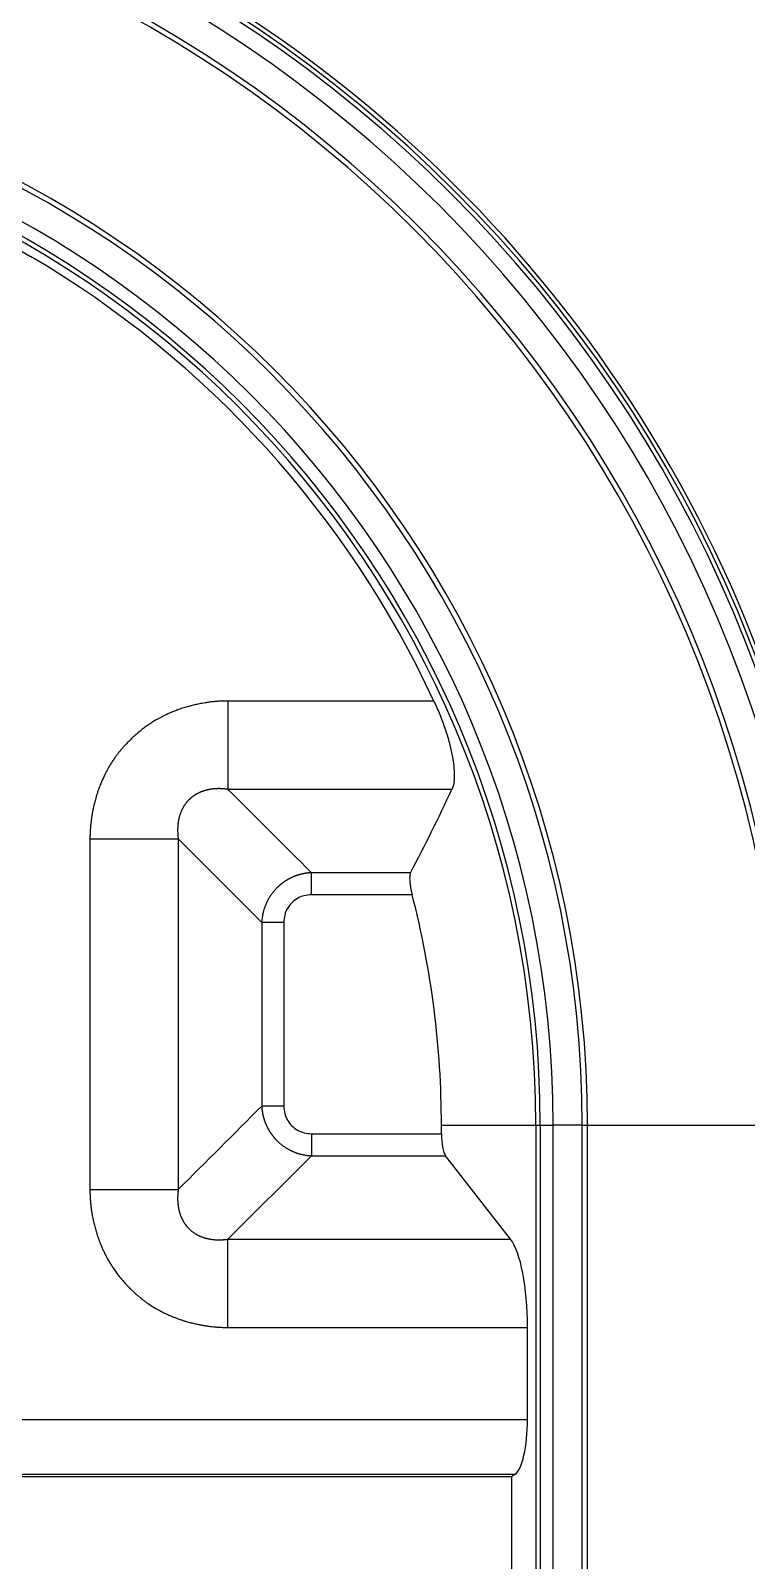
# Model space of a CAD drawing. Header units: millimetres. Extents: x -1286 to 291, y 5350 to 5880.
# Drawn here: x -190 to -165.4, y 5680 to 5732.7 of the extents above; entities that cross this region are included whole.
import ezdxf

# ---------------------------------------------------------------- set-up
doc = ezdxf.new("R2010")
doc.units = ezdxf.units.MM
doc.layers.add('粗实线层', color=7, linetype='Continuous', lineweight=35)

msp = doc.modelspace()

# ---------------------------------------------------------------- linework, layer by layer
at = {"layer": '粗实线层', "lineweight": 25}
for p, q in [((-176.114, 5709.576), (-183.202, 5709.576)), ((-175.492, 5706.535), (-183.202, 5706.535)), ((-187.953, 5704.825), (-187.953, 5692.753)), ((-184.912, 5704.825), (-184.912, 5692.753)), ((-182.039, 5701.952), (-184.912, 5704.825)), ((-176.916, 5703.662), (-180.329, 5703.662)), ((-176.861, 5702.902), (-180.329, 5702.902)), ((-182.039, 5701.952), (-182.039, 5695.626)), ((-181.279, 5701.952), (-181.279, 5695.626)), ((-180.329, 5694.675), (-175.855, 5694.675)), ((-175.855, 5694.675), (-175.855, 5694.97)), ((-175.855, 5694.97), (-172.606, 5694.97)), ((-172.606, 5694.97), (-172.606, 5666.83)), ((-172.606, 5694.97), (-172.45, 5694.97)), ((-172.45, 5694.97), (-172.45, 5666.83)), ((-172.45, 5694.97), (-172.011, 5694.97)), ((-171.006, 5694.97), (-172.011, 5694.97)), ((-172.011, 5666.83), (-172.011, 5694.97)), ((-171.006, 5694.97), (-170.827, 5694.97)), ((-171.006, 5666.83), (-171.006, 5694.97)), ((-170.827, 5666.83), (-170.827, 5694.97)), ((-170.827, 5694.97), (-164.007, 5694.97)), ((-180.329, 5693.915), (-183.202, 5691.042)), ((-180.329, 5693.915), (-175.709, 5693.915)), ((-173.474, 5691.042), (-175.709, 5693.915)), ((-183.202, 5691.042), (-173.474, 5691.042)), ((-183.202, 5688.001), (-172.893, 5688.001)), ((-172.893, 5684.827), (-172.893, 5688.001)), ((-214.744, 5684.828), (-172.893, 5684.827)), ((-215.712, 5682.87), (-173.431, 5682.87)), ((-215.636, 5682.947), (-173.315, 5682.947)), ((-173.315, 5682.947), (-173.431, 5682.87)), ((-173.431, 5678.929), (-173.431, 5682.87))]:
    msp.add_line(p, q, dxfattribs=at)
for centre, radius, start, end in [((-224.702, 5680.9), 102.402, 14.30847, 151.42209), ((-224.702, 5680.9), 101.899, 14.30847, 151.42209), ((-224.702, 5680.9), 101.532, 14.36134, 151.30913), ((-224.702, 5680.9), 101.03, 14.36134, 151.30913), ((-218.672, 5680.9), 84.503, 2.75328, 87.24672), ((-218.672, 5680.9), 83.513, 2.75328, 87.24672), ((-207.617, 5694.97), 45.53, 0, 90), ((-207.617, 5694.97), 45.381, 0, 90), ((-207.617, 5694.97), 44.801, 360, 90), ((-207.617, 5694.97), 43.788, 360, 90), ((-207.617, 5694.97), 43.61, 0, 90), ((-207.617, 5694.97), 45.675, 15.7246, 68.2859), ((-207.617, 5694.97), 36.79, 0, 90), ((-207.617, 5694.97), 36.611, 0, 90), ((-207.617, 5694.97), 35.606, 0, 90), ((-207.617, 5694.97), 35.167, 360, 90), ((-207.617, 5694.97), 35.011, 360, 90), ((-207.617, 5694.97), 34.725, 24.8746, 59.5052), ((-207.617, 5694.97), 31.762, 0, 14.4621)]:
    msp.add_arc(centre, radius, start, end, dxfattribs=at)
for centre, major_axis, ratio, start_param, end_param in [((-207.617, 5744.575), (0, -63.745), 0.62804, 0.873931, 0.931355), ((-175.639, 5694.675), (0, -0.804), 0.267949, 4.712389, 5.951573), ((-173.754, 5688.001), (0, -3.216), 0.267949, 1.570796, 2.80998), ((-173.404, 5684.827), (0, -1.909), 0.267949, 0.174533, 1.570796)]:
    msp.add_ellipse(centre, major_axis=major_axis, ratio=ratio, start_param=start_param, end_param=end_param, dxfattribs=at)
for points, knots in [([(-193.037, 5725.843), (-192.98, 5725.865), (-192.91, 5725.879), (-192.787, 5725.889), (-192.743, 5725.89), (-192.672, 5725.888), (-192.648, 5725.887), (-192.61, 5725.885), (-192.597, 5725.884), (-192.571, 5725.881), (-192.558, 5725.88), (-192.438, 5725.868), (-192.323, 5725.849), (-192.135, 5725.808), (-192.071, 5725.793), (-191.97, 5725.766), (-191.936, 5725.757), (-191.868, 5725.737), (-191.833, 5725.726), (-191.658, 5725.672), (-191.514, 5725.621), (-191.329, 5725.549), (-191.291, 5725.534), (-191.216, 5725.504), (-191.178, 5725.488), (-191.064, 5725.44), (-190.988, 5725.406), (-190.759, 5725.301), (-190.606, 5725.226), (-190.415, 5725.126), (-190.377, 5725.105), (-190.3, 5725.064), (-190.262, 5725.043), (-190.147, 5724.979), (-190.071, 5724.936), (-189.996, 5724.891)], [0, 0, 0, 0, 0.125, 0.125, 0.1875, 0.1875, 0.21875, 0.21875, 0.234375, 0.234375, 0.25, 0.25, 0.375, 0.375, 0.4375, 0.4375, 0.46875, 0.46875, 0.5, 0.5, 0.625, 0.625, 0.65625, 0.65625, 0.6875, 0.6875, 0.75, 0.75, 0.875, 0.875, 0.90625, 0.90625, 0.9375, 0.9375, 1, 1, 1, 1]), ([(-183.202, 5709.576), (-183.214, 5709.576), (-183.241, 5709.576), (-183.282, 5709.576), (-183.327, 5709.575), (-183.374, 5709.574), (-183.424, 5709.572), (-183.476, 5709.57), (-183.532, 5709.566), (-183.59, 5709.562), (-183.652, 5709.557), (-183.743, 5709.549), (-183.856, 5709.535), (-183.984, 5709.516), (-184.092, 5709.497), (-184.185, 5709.479), (-184.27, 5709.462), (-184.352, 5709.444), (-184.434, 5709.424), (-184.517, 5709.402), (-184.601, 5709.379), (-184.684, 5709.355), (-184.768, 5709.328), (-184.853, 5709.3), (-184.937, 5709.269), (-185.022, 5709.237), (-185.116, 5709.199), (-185.219, 5709.155), (-185.332, 5709.104), (-185.445, 5709.048), (-185.56, 5708.988), (-185.675, 5708.924), (-185.79, 5708.854), (-185.912, 5708.776), (-186.038, 5708.688), (-186.165, 5708.592), (-186.284, 5708.496), (-186.394, 5708.4), (-186.497, 5708.305), (-186.579, 5708.225), (-186.646, 5708.158), (-186.699, 5708.102), (-186.757, 5708.041), (-186.817, 5707.974), (-186.881, 5707.901), (-186.947, 5707.821), (-187.015, 5707.734), (-187.085, 5707.64), (-187.173, 5707.513), (-187.271, 5707.358), (-187.371, 5707.18), (-187.454, 5707.015), (-187.523, 5706.865), (-187.575, 5706.743), (-187.615, 5706.643), (-187.648, 5706.557), (-187.68, 5706.466), (-187.713, 5706.369), (-187.75, 5706.247), (-187.789, 5706.106), (-187.825, 5705.955), (-187.849, 5705.837), (-187.866, 5705.751), (-187.876, 5705.693), (-187.884, 5705.642), (-187.891, 5705.598), (-187.898, 5705.555), (-187.906, 5705.501), (-187.916, 5705.422), (-187.925, 5705.344), (-187.932, 5705.277), (-187.936, 5705.229), (-187.94, 5705.179), (-187.944, 5705.126), (-187.947, 5705.071), (-187.949, 5705.013), (-187.951, 5704.952), (-187.953, 5704.89), (-187.953, 5704.847), (-187.953, 5704.825)], [0, 0, 0, 0, 0.005135, 0.010651, 0.016547, 0.022825, 0.029484, 0.036526, 0.043951, 0.051759, 0.059952, 0.068529, 0.088308, 0.10555, 0.120248, 0.1324, 0.143498, 0.154703, 0.166018, 0.177441, 0.188976, 0.200623, 0.212383, 0.224256, 0.236242, 0.24834, 0.260547, 0.276693, 0.293196, 0.310057, 0.327276, 0.344856, 0.362799, 0.381103, 0.403086, 0.424251, 0.444591, 0.464105, 0.482791, 0.500651, 0.51011, 0.520439, 0.531641, 0.543714, 0.55666, 0.570477, 0.585165, 0.60072, 0.61714, 0.646967, 0.674194, 0.698828, 0.720872, 0.740333, 0.751799, 0.763989, 0.7769, 0.79053, 0.804879, 0.828211, 0.848946, 0.867093, 0.876072, 0.884007, 0.890898, 0.896748, 0.901556, 0.908321, 0.91894, 0.933404, 0.939472, 0.945875, 0.95261, 0.959679, 0.96708, 0.974813, 0.982878, 0.991274, 1, 1, 1, 1]), ([(-183.202, 5709.576), (-183.202, 5709.41), (-183.202, 5709.244), (-183.202, 5708.916), (-183.202, 5708.754), (-183.202, 5708.438), (-183.202, 5708.283), (-183.202, 5707.986), (-183.202, 5707.844), (-183.202, 5707.573), (-183.202, 5707.446), (-183.202, 5707.208), (-183.202, 5707.099), (-183.202, 5706.9), (-183.202, 5706.811), (-183.202, 5706.656), (-183.202, 5706.589), (-183.202, 5706.535)], [0, 0, 0, 0, 0.125, 0.125, 0.25, 0.25, 0.375, 0.375, 0.5, 0.5, 0.625, 0.625, 0.75, 0.75, 0.875, 0.875, 1, 1, 1, 1]), ([(-176.114, 5709.576), (-176.042, 5709.42), (-175.974, 5709.264), (-175.848, 5708.952), (-175.79, 5708.795), (-175.724, 5708.6), (-175.711, 5708.561), (-175.686, 5708.484), (-175.649, 5708.368), (-175.616, 5708.255), (-175.556, 5708.032), (-175.521, 5707.889), (-175.487, 5707.715), (-175.48, 5707.681), (-175.471, 5707.63), (-175.468, 5707.613), (-175.463, 5707.579), (-175.449, 5707.496), (-175.439, 5707.416), (-175.418, 5707.232), (-175.412, 5707.119), (-175.412, 5706.99), (-175.412, 5706.965), (-175.414, 5706.928), (-175.414, 5706.916), (-175.416, 5706.892), (-175.42, 5706.833), (-175.426, 5706.779), (-175.446, 5706.659), (-175.466, 5706.591), (-175.492, 5706.535)], [0, 0, 0, 0, 0.125, 0.125, 0.25, 0.25, 0.28125, 0.28125, 0.3125, 0.375, 0.375, 0.5, 0.5, 0.53125, 0.53125, 0.546875, 0.546875, 0.5625, 0.625, 0.625, 0.75, 0.75, 0.78125, 0.78125, 0.796875, 0.796875, 0.8125, 0.875, 0.875, 1, 1, 1, 1]), ([(-183.202, 5706.535), (-183.209, 5706.536), (-183.225, 5706.539), (-183.248, 5706.542), (-183.27, 5706.544), (-183.293, 5706.547), (-183.316, 5706.549), (-183.338, 5706.551), (-183.361, 5706.553), (-183.383, 5706.554), (-183.405, 5706.556), (-183.427, 5706.557), (-183.449, 5706.557), (-183.471, 5706.558), (-183.493, 5706.558), (-183.515, 5706.558), (-183.536, 5706.558), (-183.557, 5706.558), (-183.579, 5706.557), (-183.6, 5706.556), (-183.621, 5706.555), (-183.642, 5706.554), (-183.662, 5706.552), (-183.683, 5706.551), (-183.703, 5706.549), (-183.724, 5706.546), (-183.744, 5706.544), (-183.764, 5706.541), (-183.784, 5706.539), (-183.803, 5706.535), (-183.823, 5706.532), (-183.843, 5706.529), (-183.862, 5706.525), (-183.881, 5706.521), (-183.9, 5706.517), (-183.919, 5706.512), (-183.938, 5706.508), (-183.956, 5706.503), (-183.975, 5706.498), (-183.993, 5706.493), (-184.011, 5706.487), (-184.029, 5706.482), (-184.047, 5706.476), (-184.064, 5706.47), (-184.082, 5706.464), (-184.099, 5706.458), (-184.116, 5706.451), (-184.133, 5706.444), (-184.15, 5706.437), (-184.166, 5706.43), (-184.183, 5706.423), (-184.199, 5706.415), (-184.215, 5706.408), (-184.231, 5706.4), (-184.247, 5706.392), (-184.263, 5706.383), (-184.278, 5706.375), (-184.293, 5706.366), (-184.308, 5706.358), (-184.323, 5706.349), (-184.338, 5706.34), (-184.353, 5706.33), (-184.367, 5706.321), (-184.381, 5706.311), (-184.395, 5706.301), (-184.409, 5706.291), (-184.423, 5706.281), (-184.436, 5706.271), (-184.45, 5706.261), (-184.463, 5706.25), (-184.476, 5706.239), (-184.488, 5706.228), (-184.501, 5706.217), (-184.513, 5706.206), (-184.525, 5706.195), (-184.537, 5706.183), (-184.553, 5706.168), (-184.571, 5706.149), (-184.592, 5706.126), (-184.613, 5706.103), (-184.633, 5706.078), (-184.653, 5706.053), (-184.672, 5706.028), (-184.69, 5706.002), (-184.708, 5705.975), (-184.725, 5705.947), (-184.742, 5705.919), (-184.758, 5705.891), (-184.773, 5705.861), (-184.788, 5705.832), (-184.802, 5705.801), (-184.815, 5705.77), (-184.828, 5705.738), (-184.84, 5705.706), (-184.852, 5705.673), (-184.863, 5705.64), (-184.873, 5705.606), (-184.882, 5705.572), (-184.891, 5705.536), (-184.899, 5705.501), (-184.906, 5705.465), (-184.912, 5705.428), (-184.918, 5705.391), (-184.923, 5705.354), (-184.927, 5705.316), (-184.93, 5705.277), (-184.933, 5705.238), (-184.934, 5705.199), (-184.935, 5705.159), (-184.935, 5705.118), (-184.934, 5705.078), (-184.933, 5705.036), (-184.93, 5704.995), (-184.927, 5704.953), (-184.923, 5704.91), (-184.918, 5704.868), (-184.914, 5704.839), (-184.912, 5704.825)], [0, 0, 0, 0, 0.008389, 0.016721, 0.024996, 0.033214, 0.041375, 0.04948, 0.05753, 0.065524, 0.073462, 0.081346, 0.089175, 0.09695, 0.104671, 0.112339, 0.119954, 0.127517, 0.135027, 0.142485, 0.149892, 0.157247, 0.164553, 0.171808, 0.179014, 0.18617, 0.193278, 0.200337, 0.207349, 0.214313, 0.221231, 0.228103, 0.234928, 0.241709, 0.248445, 0.255138, 0.261786, 0.268392, 0.274956, 0.281478, 0.287959, 0.2944, 0.300801, 0.307163, 0.313486, 0.319772, 0.326021, 0.332233, 0.33841, 0.344552, 0.35066, 0.356735, 0.362777, 0.368787, 0.374766, 0.380715, 0.386635, 0.392526, 0.39839, 0.404226, 0.410037, 0.415823, 0.421584, 0.427322, 0.433038, 0.438732, 0.444406, 0.450061, 0.455696, 0.461314, 0.466916, 0.472502, 0.478073, 0.48363, 0.489175, 0.494708, 0.50023, 0.510587, 0.520984, 0.531428, 0.541926, 0.552484, 0.563109, 0.573806, 0.584582, 0.595443, 0.606395, 0.617442, 0.628592, 0.639849, 0.651219, 0.662706, 0.674316, 0.686053, 0.697921, 0.709927, 0.722073, 0.734364, 0.746804, 0.759397, 0.772146, 0.785055, 0.798128, 0.811369, 0.824779, 0.838363, 0.852123, 0.866062, 0.880183, 0.894489, 0.908982, 0.923664, 0.938538, 0.953607, 0.968872, 0.984336, 1, 1, 1, 1]), ([(-180.329, 5703.662), (-180.336, 5703.662), (-180.35, 5703.661), (-180.371, 5703.66), (-180.392, 5703.658), (-180.414, 5703.657), (-180.435, 5703.655), (-180.456, 5703.652), (-180.477, 5703.65), (-180.498, 5703.647), (-180.519, 5703.644), (-180.539, 5703.641), (-180.56, 5703.637), (-180.581, 5703.633), (-180.601, 5703.63), (-180.622, 5703.625), (-180.642, 5703.621), (-180.663, 5703.616), (-180.683, 5703.611), (-180.703, 5703.606), (-180.723, 5703.601), (-180.743, 5703.595), (-180.763, 5703.59), (-180.783, 5703.584), (-180.802, 5703.578), (-180.822, 5703.571), (-180.841, 5703.565), (-180.86, 5703.558), (-180.88, 5703.551), (-180.899, 5703.543), (-180.918, 5703.536), (-180.936, 5703.528), (-180.955, 5703.521), (-180.974, 5703.513), (-180.992, 5703.504), (-181.01, 5703.496), (-181.028, 5703.487), (-181.047, 5703.479), (-181.064, 5703.47), (-181.082, 5703.46), (-181.1, 5703.451), (-181.117, 5703.442), (-181.135, 5703.432), (-181.152, 5703.422), (-181.169, 5703.412), (-181.186, 5703.402), (-181.203, 5703.391), (-181.219, 5703.381), (-181.236, 5703.37), (-181.252, 5703.359), (-181.268, 5703.348), (-181.284, 5703.337), (-181.3, 5703.326), (-181.316, 5703.315), (-181.331, 5703.303), (-181.346, 5703.291), (-181.362, 5703.279), (-181.377, 5703.267), (-181.392, 5703.255), (-181.406, 5703.243), (-181.421, 5703.231), (-181.435, 5703.218), (-181.449, 5703.206), (-181.463, 5703.193), (-181.477, 5703.18), (-181.491, 5703.167), (-181.504, 5703.154), (-181.522, 5703.137), (-181.543, 5703.115), (-181.567, 5703.089), (-181.591, 5703.063), (-181.615, 5703.036), (-181.638, 5703.008), (-181.66, 5702.98), (-181.683, 5702.951), (-181.704, 5702.921), (-181.725, 5702.891), (-181.746, 5702.861), (-181.766, 5702.83), (-181.786, 5702.798), (-181.804, 5702.766), (-181.823, 5702.733), (-181.84, 5702.7), (-181.857, 5702.666), (-181.874, 5702.632), (-181.889, 5702.597), (-181.904, 5702.562), (-181.918, 5702.527), (-181.932, 5702.491), (-181.945, 5702.454), (-181.957, 5702.418), (-181.968, 5702.38), (-181.979, 5702.343), (-181.989, 5702.305), (-181.997, 5702.267), (-182.006, 5702.228), (-182.013, 5702.19), (-182.019, 5702.151), (-182.025, 5702.111), (-182.03, 5702.072), (-182.034, 5702.032), (-182.037, 5701.992), (-182.038, 5701.965), (-182.039, 5701.952)], [0, 0, 0, 0, 0.00808, 0.016146, 0.024198, 0.032235, 0.040257, 0.048264, 0.056257, 0.064234, 0.072197, 0.080145, 0.088079, 0.095998, 0.103902, 0.111792, 0.119666, 0.127526, 0.13537, 0.143199, 0.151012, 0.15881, 0.166592, 0.174358, 0.182108, 0.189842, 0.19756, 0.205262, 0.212948, 0.220618, 0.228271, 0.235909, 0.243531, 0.251136, 0.258726, 0.2663, 0.273858, 0.281401, 0.288929, 0.296441, 0.303938, 0.31142, 0.318886, 0.326337, 0.333771, 0.34119, 0.348592, 0.355978, 0.363347, 0.3707, 0.378036, 0.385355, 0.392657, 0.399942, 0.40721, 0.41446, 0.421693, 0.428909, 0.436107, 0.443288, 0.450451, 0.457597, 0.464726, 0.471836, 0.47893, 0.486005, 0.493064, 0.500104, 0.513405, 0.526768, 0.540193, 0.55368, 0.567228, 0.580837, 0.594506, 0.608236, 0.622024, 0.63587, 0.649773, 0.663733, 0.677747, 0.691816, 0.70594, 0.72012, 0.734356, 0.748649, 0.762999, 0.777406, 0.79187, 0.806391, 0.820967, 0.835599, 0.850285, 0.865024, 0.879815, 0.894657, 0.909552, 0.924498, 0.939497, 0.954547, 0.969648, 0.9848, 1, 1, 1, 1]), ([(-176.916, 5703.662), (-176.923, 5703.649), (-176.929, 5703.632), (-176.939, 5703.594), (-176.942, 5703.571), (-176.946, 5703.533), (-176.947, 5703.52), (-176.948, 5703.493), (-176.948, 5703.478), (-176.948, 5703.433), (-176.946, 5703.401), (-176.943, 5703.358), (-176.942, 5703.35), (-176.941, 5703.332), (-176.938, 5703.305), (-176.935, 5703.278), (-176.927, 5703.222), (-176.921, 5703.184), (-176.911, 5703.125), (-176.907, 5703.105), (-176.899, 5703.064), (-176.895, 5703.044), (-176.881, 5702.984), (-176.872, 5702.943), (-176.861, 5702.902)], [0, 0, 0, 0, 0.125, 0.125, 0.25, 0.25, 0.3125, 0.3125, 0.375, 0.375, 0.5, 0.5, 0.53125, 0.53125, 0.5625, 0.625, 0.625, 0.75, 0.75, 0.8125, 0.8125, 0.875, 0.875, 1, 1, 1, 1]), ([(-181.279, 5701.952), (-181.362, 5701.952), (-181.445, 5701.952), (-181.603, 5701.952), (-181.678, 5701.952), (-181.813, 5701.952), (-181.873, 5701.952), (-181.973, 5701.952), (-182.012, 5701.952), (-182.039, 5701.952)], [0, 0, 0, 0, 0.25, 0.25, 0.5, 0.5, 0.75, 0.75, 1, 1, 1, 1]), ([(-182.039, 5695.626), (-182.039, 5695.619), (-182.038, 5695.604), (-182.037, 5695.583), (-182.035, 5695.562), (-182.033, 5695.541), (-182.031, 5695.52), (-182.029, 5695.498), (-182.026, 5695.477), (-182.024, 5695.457), (-182.021, 5695.436), (-182.017, 5695.415), (-182.014, 5695.394), (-182.01, 5695.374), (-182.006, 5695.353), (-182.002, 5695.332), (-181.998, 5695.312), (-181.993, 5695.292), (-181.988, 5695.272), (-181.983, 5695.251), (-181.978, 5695.231), (-181.972, 5695.211), (-181.966, 5695.192), (-181.96, 5695.172), (-181.954, 5695.152), (-181.948, 5695.133), (-181.941, 5695.113), (-181.934, 5695.094), (-181.927, 5695.075), (-181.92, 5695.056), (-181.913, 5695.037), (-181.905, 5695.018), (-181.897, 5694.999), (-181.889, 5694.981), (-181.881, 5694.962), (-181.873, 5694.944), (-181.864, 5694.926), (-181.855, 5694.908), (-181.846, 5694.89), (-181.837, 5694.872), (-181.828, 5694.855), (-181.818, 5694.837), (-181.809, 5694.82), (-181.799, 5694.803), (-181.789, 5694.785), (-181.779, 5694.769), (-181.768, 5694.752), (-181.758, 5694.735), (-181.747, 5694.719), (-181.736, 5694.702), (-181.725, 5694.686), (-181.714, 5694.67), (-181.703, 5694.654), (-181.691, 5694.639), (-181.68, 5694.623), (-181.668, 5694.608), (-181.656, 5694.593), (-181.644, 5694.578), (-181.632, 5694.563), (-181.62, 5694.548), (-181.607, 5694.534), (-181.595, 5694.519), (-181.582, 5694.505), (-181.569, 5694.491), (-181.557, 5694.477), (-181.544, 5694.463), (-181.531, 5694.45), (-181.513, 5694.433), (-181.492, 5694.412), (-181.466, 5694.387), (-181.44, 5694.363), (-181.412, 5694.34), (-181.385, 5694.317), (-181.356, 5694.294), (-181.327, 5694.272), (-181.298, 5694.25), (-181.268, 5694.229), (-181.237, 5694.208), (-181.206, 5694.188), (-181.175, 5694.169), (-181.142, 5694.15), (-181.11, 5694.132), (-181.077, 5694.114), (-181.043, 5694.097), (-181.009, 5694.081), (-180.974, 5694.065), (-180.939, 5694.05), (-180.903, 5694.036), (-180.868, 5694.022), (-180.831, 5694.01), (-180.794, 5693.997), (-180.757, 5693.986), (-180.72, 5693.976), (-180.682, 5693.966), (-180.644, 5693.957), (-180.605, 5693.949), (-180.566, 5693.941), (-180.527, 5693.935), (-180.488, 5693.929), (-180.448, 5693.924), (-180.409, 5693.921), (-180.369, 5693.917), (-180.342, 5693.916), (-180.329, 5693.915)], [0, 0, 0, 0, 0.00808, 0.016146, 0.024198, 0.032235, 0.040257, 0.048264, 0.056257, 0.064234, 0.072197, 0.080145, 0.088079, 0.095998, 0.103902, 0.111792, 0.119666, 0.127526, 0.13537, 0.143199, 0.151012, 0.15881, 0.166592, 0.174358, 0.182108, 0.189842, 0.19756, 0.205262, 0.212948, 0.220618, 0.228271, 0.235909, 0.243531, 0.251136, 0.258726, 0.2663, 0.273858, 0.281401, 0.288929, 0.296441, 0.303938, 0.31142, 0.318886, 0.326337, 0.333771, 0.34119, 0.348592, 0.355978, 0.363347, 0.3707, 0.378036, 0.385355, 0.392657, 0.399942, 0.40721, 0.41446, 0.421693, 0.428909, 0.436107, 0.443288, 0.450451, 0.457597, 0.464726, 0.471836, 0.47893, 0.486005, 0.493064, 0.500104, 0.513405, 0.526768, 0.540193, 0.55368, 0.567228, 0.580837, 0.594506, 0.608236, 0.622024, 0.63587, 0.649773, 0.663733, 0.677747, 0.691816, 0.70594, 0.72012, 0.734356, 0.748649, 0.762999, 0.777406, 0.79187, 0.806391, 0.820967, 0.835599, 0.850285, 0.865024, 0.879815, 0.894657, 0.909552, 0.924498, 0.939497, 0.954547, 0.969648, 0.9848, 1, 1, 1, 1]), ([(-180.329, 5694.675), (-180.329, 5694.592), (-180.329, 5694.509), (-180.329, 5694.351), (-180.329, 5694.276), (-180.329, 5694.141), (-180.329, 5694.081), (-180.329, 5693.982), (-180.329, 5693.942), (-180.329, 5693.915)], [0, 0, 0, 0, 0.25, 0.25, 0.5, 0.5, 0.75, 0.75, 1, 1, 1, 1]), ([(-187.953, 5692.753), (-187.787, 5692.753), (-187.621, 5692.753), (-187.293, 5692.753), (-187.131, 5692.753), (-186.814, 5692.753), (-186.66, 5692.753), (-186.363, 5692.753), (-186.221, 5692.753), (-185.95, 5692.753), (-185.822, 5692.753), (-185.585, 5692.753), (-185.475, 5692.753), (-185.277, 5692.753), (-185.188, 5692.753), (-185.032, 5692.753), (-184.966, 5692.753), (-184.912, 5692.753)], [0, 0, 0, 0, 0.125, 0.125, 0.25, 0.25, 0.375, 0.375, 0.5, 0.5, 0.625, 0.625, 0.75, 0.75, 0.875, 0.875, 1, 1, 1, 1]), ([(-187.953, 5692.753), (-187.953, 5692.74), (-187.953, 5692.713), (-187.952, 5692.672), (-187.952, 5692.628), (-187.95, 5692.581), (-187.949, 5692.531), (-187.946, 5692.478), (-187.943, 5692.422), (-187.939, 5692.364), (-187.934, 5692.303), (-187.925, 5692.212), (-187.912, 5692.099), (-187.893, 5691.971), (-187.874, 5691.862), (-187.856, 5691.769), (-187.839, 5691.685), (-187.82, 5691.603), (-187.801, 5691.52), (-187.779, 5691.437), (-187.756, 5691.354), (-187.731, 5691.27), (-187.705, 5691.186), (-187.676, 5691.102), (-187.646, 5691.017), (-187.614, 5690.932), (-187.576, 5690.838), (-187.532, 5690.735), (-187.48, 5690.623), (-187.425, 5690.509), (-187.365, 5690.395), (-187.3, 5690.28), (-187.231, 5690.165), (-187.152, 5690.042), (-187.064, 5689.916), (-186.969, 5689.789), (-186.873, 5689.671), (-186.777, 5689.56), (-186.682, 5689.457), (-186.602, 5689.375), (-186.535, 5689.309), (-186.479, 5689.255), (-186.418, 5689.198), (-186.351, 5689.137), (-186.277, 5689.073), (-186.197, 5689.007), (-186.111, 5688.939), (-186.017, 5688.87), (-185.89, 5688.782), (-185.735, 5688.684), (-185.557, 5688.584), (-185.392, 5688.501), (-185.241, 5688.432), (-185.12, 5688.38), (-185.02, 5688.339), (-184.934, 5688.307), (-184.843, 5688.274), (-184.746, 5688.242), (-184.624, 5688.204), (-184.483, 5688.166), (-184.331, 5688.13), (-184.214, 5688.105), (-184.128, 5688.089), (-184.07, 5688.078), (-184.019, 5688.07), (-183.975, 5688.063), (-183.932, 5688.057), (-183.877, 5688.049), (-183.798, 5688.038), (-183.721, 5688.029), (-183.654, 5688.023), (-183.606, 5688.018), (-183.556, 5688.014), (-183.503, 5688.011), (-183.448, 5688.008), (-183.39, 5688.005), (-183.329, 5688.003), (-183.266, 5688.002), (-183.223, 5688.002), (-183.202, 5688.001)], [0, 0, 0, 0, 0.005135, 0.010651, 0.016547, 0.022825, 0.029484, 0.036526, 0.043951, 0.051759, 0.059952, 0.068529, 0.088308, 0.10555, 0.120248, 0.1324, 0.143498, 0.154703, 0.166018, 0.177441, 0.188976, 0.200623, 0.212383, 0.224256, 0.236242, 0.24834, 0.260547, 0.276693, 0.293196, 0.310057, 0.327276, 0.344856, 0.362799, 0.381103, 0.403086, 0.424251, 0.444591, 0.464105, 0.482791, 0.500651, 0.51011, 0.520439, 0.531641, 0.543714, 0.55666, 0.570477, 0.585165, 0.60072, 0.61714, 0.646967, 0.674194, 0.698828, 0.720872, 0.740333, 0.751799, 0.763989, 0.7769, 0.79053, 0.804879, 0.828211, 0.848946, 0.867093, 0.876072, 0.884007, 0.890898, 0.896748, 0.901556, 0.908321, 0.91894, 0.933404, 0.939472, 0.945875, 0.95261, 0.959679, 0.96708, 0.974813, 0.982878, 0.991274, 1, 1, 1, 1]), ([(-184.912, 5692.753), (-184.913, 5692.745), (-184.915, 5692.73), (-184.918, 5692.707), (-184.921, 5692.684), (-184.924, 5692.661), (-184.926, 5692.639), (-184.928, 5692.616), (-184.93, 5692.594), (-184.931, 5692.571), (-184.932, 5692.549), (-184.933, 5692.527), (-184.934, 5692.505), (-184.935, 5692.483), (-184.935, 5692.461), (-184.935, 5692.44), (-184.935, 5692.418), (-184.935, 5692.397), (-184.934, 5692.376), (-184.933, 5692.355), (-184.932, 5692.334), (-184.931, 5692.313), (-184.929, 5692.292), (-184.927, 5692.271), (-184.925, 5692.251), (-184.923, 5692.231), (-184.921, 5692.211), (-184.918, 5692.191), (-184.915, 5692.171), (-184.912, 5692.151), (-184.909, 5692.131), (-184.905, 5692.112), (-184.902, 5692.093), (-184.898, 5692.073), (-184.893, 5692.054), (-184.889, 5692.035), (-184.885, 5692.017), (-184.88, 5691.998), (-184.875, 5691.98), (-184.87, 5691.962), (-184.864, 5691.943), (-184.859, 5691.926), (-184.853, 5691.908), (-184.847, 5691.89), (-184.841, 5691.873), (-184.834, 5691.855), (-184.828, 5691.838), (-184.821, 5691.821), (-184.814, 5691.804), (-184.807, 5691.788), (-184.8, 5691.771), (-184.792, 5691.755), (-184.784, 5691.739), (-184.776, 5691.723), (-184.768, 5691.707), (-184.76, 5691.692), (-184.752, 5691.676), (-184.743, 5691.661), (-184.734, 5691.646), (-184.725, 5691.631), (-184.716, 5691.616), (-184.707, 5691.602), (-184.698, 5691.587), (-184.688, 5691.573), (-184.678, 5691.559), (-184.668, 5691.545), (-184.658, 5691.532), (-184.648, 5691.518), (-184.637, 5691.505), (-184.627, 5691.492), (-184.616, 5691.479), (-184.605, 5691.466), (-184.594, 5691.453), (-184.583, 5691.441), (-184.571, 5691.429), (-184.56, 5691.417), (-184.545, 5691.402), (-184.526, 5691.383), (-184.503, 5691.362), (-184.479, 5691.341), (-184.455, 5691.321), (-184.43, 5691.302), (-184.405, 5691.283), (-184.378, 5691.264), (-184.352, 5691.246), (-184.324, 5691.229), (-184.296, 5691.213), (-184.267, 5691.197), (-184.238, 5691.181), (-184.208, 5691.166), (-184.178, 5691.152), (-184.147, 5691.139), (-184.115, 5691.126), (-184.083, 5691.114), (-184.05, 5691.102), (-184.017, 5691.092), (-183.983, 5691.082), (-183.948, 5691.072), (-183.913, 5691.064), (-183.878, 5691.056), (-183.842, 5691.049), (-183.805, 5691.042), (-183.768, 5691.037), (-183.73, 5691.032), (-183.692, 5691.028), (-183.654, 5691.024), (-183.615, 5691.022), (-183.575, 5691.02), (-183.535, 5691.019), (-183.495, 5691.019), (-183.454, 5691.02), (-183.413, 5691.021), (-183.372, 5691.024), (-183.33, 5691.027), (-183.287, 5691.031), (-183.244, 5691.036), (-183.216, 5691.04), (-183.202, 5691.042)], [0, 0, 0, 0, 0.008389, 0.016721, 0.024996, 0.033214, 0.041375, 0.04948, 0.05753, 0.065524, 0.073462, 0.081346, 0.089175, 0.09695, 0.104671, 0.112339, 0.119954, 0.127517, 0.135027, 0.142485, 0.149892, 0.157247, 0.164553, 0.171808, 0.179014, 0.18617, 0.193278, 0.200337, 0.207349, 0.214313, 0.221231, 0.228103, 0.234928, 0.241709, 0.248445, 0.255138, 0.261786, 0.268392, 0.274956, 0.281478, 0.287959, 0.2944, 0.300801, 0.307163, 0.313486, 0.319772, 0.326021, 0.332233, 0.33841, 0.344552, 0.35066, 0.356735, 0.362777, 0.368787, 0.374766, 0.380715, 0.386635, 0.392526, 0.39839, 0.404226, 0.410037, 0.415823, 0.421584, 0.427322, 0.433038, 0.438732, 0.444406, 0.450061, 0.455696, 0.461314, 0.466916, 0.472502, 0.478073, 0.48363, 0.489175, 0.494708, 0.50023, 0.510587, 0.520984, 0.531428, 0.541926, 0.552484, 0.563109, 0.573806, 0.584582, 0.595443, 0.606395, 0.617442, 0.628592, 0.639849, 0.651219, 0.662706, 0.674316, 0.686053, 0.697921, 0.709927, 0.722073, 0.734364, 0.746804, 0.759397, 0.772146, 0.785055, 0.798128, 0.811369, 0.824779, 0.838363, 0.852123, 0.866062, 0.880183, 0.894489, 0.908982, 0.923664, 0.938538, 0.953607, 0.968872, 0.984336, 1, 1, 1, 1])]:
    msp.add_open_spline(points, degree=3, knots=knots, dxfattribs=at)
for points in [[(-180.329, 5703.662), (-181.286, 5704.62), (-182.244, 5705.578), (-183.202, 5706.535)], [(-180.329, 5702.902), (-180.417, 5702.902), (-180.586, 5702.88), (-180.819, 5702.787), (-181.014, 5702.638), (-181.163, 5702.442), (-181.257, 5702.208), (-181.279, 5702.04), (-181.279, 5701.952)], [(-182.039, 5695.626), (-182.997, 5694.668), (-183.954, 5693.71), (-184.912, 5692.753)], [(-181.279, 5695.626), (-181.279, 5695.537), (-181.257, 5695.369), (-181.163, 5695.136), (-181.014, 5694.94), (-180.819, 5694.791), (-180.585, 5694.697), (-180.417, 5694.675), (-180.329, 5694.675)]]:
    msp.add_open_spline(points, degree=3, dxfattribs=at)
for points, weights in [([(-187.953, 5704.825), (-186.532, 5704.825), (-185.375, 5704.825), (-184.912, 5704.825)], [1.10247002689, 0.965844889658, 0.965843324386, 1.10246533108]), ([(-180.329, 5702.902), (-180.329, 5703.257), (-180.329, 5703.547), (-180.329, 5703.662)], [1.10245000855, 0.965843397504, 0.965849997469, 1.10246980844]), ([(-181.279, 5695.626), (-181.634, 5695.626), (-181.923, 5695.626), (-182.039, 5695.626)], [1.10245000855, 0.965843397504, 0.965849997469, 1.10246980844]), ([(-183.202, 5688.001), (-183.202, 5689.423), (-183.202, 5690.58), (-183.202, 5691.042)], [1.10247002689, 0.965844889658, 0.965843324386, 1.10246533108])]:
    msp.add_rational_spline(points, weights, degree=3, dxfattribs=at)

doc.saveas('drawing.dxf')
